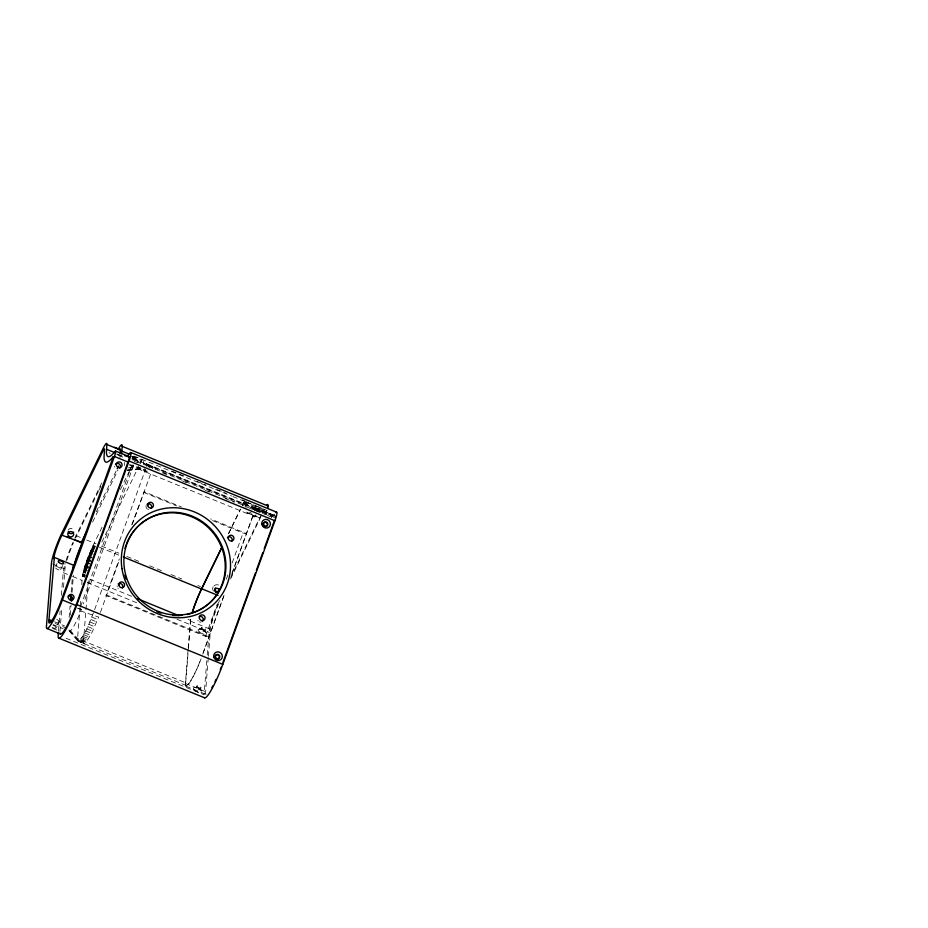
<?xml version="1.0" encoding="UTF-8"?>
<svg xmlns="http://www.w3.org/2000/svg" width="928" height="928" viewBox="0 0 928 928"><rect width="100%" height="100%" fill="white"/><g stroke="black" fill="none" stroke-linecap="round" stroke-linejoin="round"><path stroke-width="0.7" stroke-dasharray="4.64 3.48" d="M146.485 466.424L146.496 463.826L145.116 465.415L149.826 467.341M152.366 468.837L152.563 466.204L151.009 467.828M254.875 510.272L255.223 507.477L253.472 509.031M69.066 630.089A19.186 2.772 -67.7 0 0 80.748 611.018L98.681 617.074L91.57 633.348L86.118 642.246L83.949 643.638L83.404 642.025L77.511 639.612L69.066 630.089L69.101 629.207L77.546 638.557L185.681 682.811L185.646 683.878A25.102 3.619 -67.7 0 0 200.935 658.915M83.404 642.025L88.438 578.631L132.252 596.565M119.944 457.597L120.037 454.801M124.329 465.462L124.433 462.48M188.117 649.414L185.345 684.516A25.845 3.735 -67.7 0 0 201.086 658.822M208.278 657.674L205.517 692.764A25.845 3.735 -67.7 0 0 206.492 694.457M245.955 508.416L246.349 502.06M58.522 630.785L60.123 610.937M61.364 595.347L63.185 572.657A29.545 4.269 -67.7 0 1 64.473 565.929M59.96 631.353L61.898 607.272M63.487 587.436L64.96 569.015A25.114 3.631 -67.7 0 1 65.934 563.772M69.124 617.538L70.041 606.216M71.166 592.064L72.303 577.912M70.226 615.067L71.027 605.16M72.048 592.424L73.405 575.441M80.052 607.388L77.546 638.557L78.068 641.225L186.203 685.479M80.156 605.972L80.608 600.3M81.861 584.721C81.826 570.569 87.708 557.392 93.461 544.771L103.484 524.227M143.805 460.822L143.515 464.406L245.758 506.247L246.048 502.674M188.222 647.999L190.379 621.076A25.845 3.735 -67.7 0 1 190.797 618.292M185.681 682.811L188.291 650.226M188.407 648.811L190.681 620.472A25.114 3.631 -67.7 0 1 191.006 618.152M206.805 660.724L204.079 694.747L63.545 637.234M207.257 655.052L209.078 632.362A29.545 4.269 -67.7 0 1 217.906 604.198M208.394 656.258L210.552 629.335A25.845 3.735 -67.7 0 1 219.89 601.019M251.72 514.332L251.79 513.497M266.51 510.307L266.22 513.892L246.059 505.632M133.632 465.206L83.3 603.989M80.632 606.436L131.625 465.914L145.568 469.255L94.494 610.009M106.001 595.625L106.685 595.045L208.928 636.898L205.54 636.364L106.001 595.625L119.318 558.923M131.648 524.946L144.176 491.736L181.354 506.955M100.375 612.445L119.515 559.7M132.333 524.355L151.461 471.668M205.54 636.364L217.384 603.745M226.258 579.269L228.729 572.483M232.186 562.96L243.032 533.055L246.419 533.577L210.563 518.903M203.104 652.952L224.216 594.755M232.116 573.005L253.704 513.509M202.791 654.124L224.414 594.558M231.78 574.258L253.889 513.335M80.748 611.018L81.339 609.394L77.534 607.84M93.508 612.712C89.123 622.247 86.397 634.613 78.068 641.225M55.912 565.825L57.095 563.4M74.785 538.263A29.545 4.269 -67.7 0 1 76.026 535.665L102.37 481.655M98.426 491.341L75.876 537.579A25.114 3.631 -67.7 0 0 75.609 538.124M99.052 490.065L100.932 486.214M60.645 569.606L63.603 563.551M96.268 511.734L116.592 470.078M92.603 522.046L117.995 469.986M120.396 489.555L132.298 465.148M52.165 627.351A2.958 1.206 26 0 0 56.016 627.931L58.986 621.818M101.86 542.045L138.817 466.274M228.566 533.472L240.468 509.066M228.532 533.809L240.433 509.414M200.842 629.254L201.654 627.595M230.701 577.367L262.694 511.78A14.767 2.134 -67.7 0 1 263.459 510.249M204.821 631.191A2.216 0.905 26 0 0 202.304 629.01A2.216 0.905 26 0 0 201.446 630.332A2.216 0.905 26 0 0 204.821 631.191L205.633 629.532A2.216 0.905 26 0 0 203.07 627.444A2.216 0.905 26 0 0 202.211 628.766A2.216 0.905 26 0 0 205.587 629.613M230.562 578.979L261.255 516.038M196.168 687.602L196.98 685.943M200.146 689.539A2.216 0.905 26 0 0 197.629 687.358A2.216 0.905 26 0 0 196.771 688.68A2.216 0.905 26 0 0 200.146 689.539L200.958 687.88M140.07 463.71L142.564 459.36M242.312 505.551L242.904 504.368A10.336 1.496 -67.7 0 1 244.806 501.201M264.724 509.472L262.508 513.474L242.347 505.215L244.563 501.224L257.16 506.375M131.938 459.801L134.769 460.114L136.671 456.947M133.4 465.067L132.553 466.134A76.073 10.985 -67.7 0 1 128.702 469.754M253.251 509.669L254.388 508.266A7.285 1.056 -67.7 0 1 254.62 510.69M127.206 470.438L141.566 468.756L146.276 470.682M128.505 467.584L137.738 466.993L143.631 469.394L144.954 471.702L147.448 471.169M199.23 629.126L201.399 628.929M194.555 687.474L196.724 687.277M131.869 456.541L134.746 456.309M144.06 464L146.798 463.896M127.31 470.229L140.174 469.382M131.672 456.646L134.525 456.425M127.739 469.266L138.249 468.489L146.067 471.795M129.607 465.195L132.252 465.067M132.727 457.423L138.005 457.226L137.622 461.993L142.344 463.919M132.194 457.62L136.254 457.539L142.146 459.952M131.811 458.212L135.79 458.281L141.682 460.694M132.704 458.989L135.291 459.14L141.184 461.552M81.339 609.394L77.128 608.095M171.784 471.041L178.42 473.767M179.754 474.312L183.732 475.936M197.014 481.377L206.306 485.182M216.932 489.52L226.223 493.325M242.162 499.844L246.14 501.48M258.425 506.897L262.206 508.44M133.864 456.042L214.171 488.905M215.505 489.45L231.571 496.028M232.905 496.573L267.705 510.818A65.726 9.489 -67.7 0 0 267.612 513.486M244.064 502.013L264.225 510.261M255.084 507.361L275.384 515.736M243.53 502.93L275.454 516.003M254.632 507.604L274.792 515.852M146.496 463.826L254.806 508.045M255.293 508.184L275.454 516.432M146.856 464.151L152.749 466.564M254.272 507.999L274.444 516.258M132.866 458.641L275.384 517M146.856 464.534L152.749 466.946M145.928 464.383L263.134 512.233M134.769 460.114L140.662 462.527M146.786 465.056L152.679 467.468M255.084 509.449L275.245 517.708M256.14 510.783L266.22 514.912M267.484 515.423L272.519 517.488M117.137 454.036L123.47 456.622M116.8 454.198L123.146 456.796M134.177 461.297L137.715 462.747M162.644 472.944L166.622 474.579M182.561 481.098L186.54 482.734M205.134 490.344L211.77 493.058M225.052 498.487L234.343 502.292M117.206 454.616L123.552 457.202M129.514 464.626L133.307 466.181M247.486 512.859L261.348 518.543M247.208 513.544L139.072 469.29L137.53 464.8M143.492 492.316L176.668 505.899M212.512 520.562L243.032 533.055M76.026 535.665L81.386 537.857M86.733 540.05L96.106 543.878M101.454 546.07L118.854 553.192M126.892 556.487L141.613 562.507M149.64 565.79L161.692 570.72M171.054 574.56L181.76 578.944M197.826 585.51L200.506 586.612M99.354 547.184L119.271 555.338M93.194 545.316L95.549 546.279M92.939 545.873L95.294 546.836M92.672 546.43L95.027 547.392M92.406 546.986L94.76 547.949M92.139 547.555L94.494 548.518M91.884 548.135L94.238 549.098M91.617 548.715L93.972 549.678M91.35 549.295L93.705 550.258M91.095 549.886L93.45 550.849M90.828 550.478L94.366 551.928M90.573 551.07L92.928 552.032M90.318 551.673L92.672 552.636M90.062 552.276L92.417 553.239M89.807 552.879L93.334 554.329M89.552 553.482L91.907 554.445M89.297 554.097L91.652 555.06M89.053 554.7L91.408 555.663M88.81 555.315L91.164 556.278M88.566 555.918L92.092 557.368M88.322 556.533L91.86 557.972M88.079 557.136L90.434 558.099M87.847 557.74L90.202 558.714M87.615 558.354L89.97 559.317M87.383 558.958L90.921 560.396M87.162 559.561L90.7 560.999M86.942 560.152L90.48 561.602M86.722 560.756L89.088 561.718M86.513 561.347L88.868 562.31M86.304 561.939L89.842 563.377M86.107 562.519L89.633 563.969M85.898 563.099L88.253 564.062M85.701 563.667L88.067 564.642M85.515 564.236L87.87 565.21M85.33 564.804L87.684 565.767M85.144 565.361L88.682 566.811M84.97 565.906L88.508 567.356M84.808 566.451L88.334 567.901M84.634 566.985L88.172 568.435M84.483 567.518L86.838 568.481M84.32 568.04L86.675 569.003M84.181 568.551L86.536 569.514M84.03 569.05L87.568 570.5M83.891 569.548L86.258 570.511M83.764 570.024L86.118 570.987M83.636 570.5L86.002 571.462M83.52 570.964L85.875 571.926M83.416 571.416L85.77 572.379M83.3 571.857L85.666 572.82M83.207 572.286L85.562 573.249M82.87 573.898L85.225 574.861M82.801 574.27L85.156 575.232M82.743 574.629L85.098 575.592M82.685 574.966L85.051 575.94M82.638 575.302L85.005 576.265M82.604 575.627L84.958 576.59M82.569 575.928L84.924 576.891M52.664 563.992L64.96 569.015M82.546 576.218L84.9 577.181M188.024 619.382L190.681 620.472M190.379 621.076L210.552 629.335M63.185 572.657L71.212 575.94M72.558 576.485L81.919 580.325M87.278 582.517L136.799 602.782M176.946 619.22L209.078 632.362M91.86 617.085L97.753 619.498M90.886 619.521L96.779 621.934M89.865 621.946L95.758 624.358M88.833 624.324L94.726 626.725M87.777 626.632L93.67 629.033M86.722 628.836L92.614 631.249M85.678 630.936L91.57 633.348M84.657 632.884L90.55 635.297M54.45 621.76L64.542 625.89M83.659 634.671L89.552 637.084M55.146 623.5L66.561 628.175M82.708 636.283L88.601 638.684M53 624.579L63.15 628.732M81.815 637.687L87.708 640.1M80.98 638.87L86.872 641.283M52.583 628.337L58.731 630.854M80.226 639.833L86.118 642.246M185.391 683.426L205.552 691.673M79.541 640.564L85.434 642.965M77.581 640.401L84.842 643.44M84.355 643.672L77.766 640.935L69.264 631.098M185.913 686.163L206.086 694.422M204.74 630.553L205.912 632.374M200.065 688.901L201.237 690.722M64.937 564.224A29.545 4.269 -67.7 0 1 65.111 563.632M66.039 560.535A29.545 4.269 -67.7 0 1 72.929 542.37M122.403 457.237A65.726 9.489 -67.7 0 1 121.916 455.834M66.897 560.315A25.114 3.631 -67.7 0 1 73.509 542.683M274.723 514.066A65.726 9.489 -67.7 0 1 271.394 517.198M218.208 603.49A29.545 4.269 -67.7 0 1 218.822 602.086M219.124 601.379A29.545 4.269 -67.7 0 1 219.437 600.694M255.652 515.075A2.216 1.995 4.6 0 1 251.79 513.915A2.216 1.995 4.6 0 0 253.367 516.478A2.216 1.995 4.6 0 0 256.093 514.994M256.685 516.223A4.431 3.99 4.6 0 1 249.632 512.929M252.23 509.298A4.431 3.99 4.6 0 1 258.088 511.374M213.533 591.066A4.431 3.99 4.6 0 1 213.486 586.368M214.101 585.754A4.431 3.99 4.6 0 1 219.275 585.301M200.993 622.073A2.958 2.819 49.6 0 1 199.508 621.876M198.29 620.96A2.958 2.819 49.6 0 1 197.884 620.31M118.366 588.561A2.958 2.819 49.6 0 1 117.81 588.027M117.172 586.635A2.958 2.819 49.6 0 1 117.137 585.881M148.654 509.507A2.958 2.819 49.6 0 1 147.923 509.31M147.25 508.938A2.958 2.819 49.6 0 1 146.183 505.528M108.947 452.713A2.958 2.668 4.6 0 1 110.235 453.479M68.162 530.178A2.958 2.668 4.6 0 1 73.776 530.236M55.761 566.706A2.958 1.206 26 0 1 59.821 568.075A2.958 1.206 26 0 1 59.694 570.012A2.958 1.206 26 0 1 55.668 568.098M53.174 625.252A2.958 1.206 26 0 1 56.016 627.931M56.701 619.428A2.958 1.206 26 0 1 58.963 621.876A2.958 1.206 26 0 1 55.645 621.598M114.863 467.213A2.958 2.819 49.6 0 1 114.654 466.32M248.576 512.952A69.426 10.022 -67.7 0 1 246.674 512.07M251.349 511.688A70.157 10.127 -67.7 0 1 245.874 511.247M199.311 631.945A4.431 1.81 26 0 0 206.086 633.662A4.431 1.81 26 0 0 201.04 629.3A4.431 1.81 26 0 0 199.311 631.945M194.636 690.293A4.431 1.81 26 0 0 201.411 692.01A4.431 1.81 26 0 0 196.365 687.648A4.431 1.81 26 0 0 194.636 690.293M197.536 687.114A2.216 0.905 26 0 0 200.912 687.961A2.216 0.905 26 0 0 198.395 685.792A2.216 0.905 26 0 0 197.536 687.114"/><path stroke-width="1.39" d="M106.894 444.489L106.906 443.92A10.336 1.496 -67.7 0 0 105.943 443.77L105.56 444.21A10.336 1.496 -67.7 0 0 103.658 447.377L62.35 532.046A25.114 3.631 -67.7 0 0 51.434 563.482L46.4 626.887A25.102 3.619 -67.7 0 0 61.689 601.924L114.84 455.428A7.285 1.056 -67.7 0 0 115.142 451.275L114.005 452.678A70.157 10.127 -67.7 0 1 106.418 452.064L106.894 444.489L120.42 450.022L120.141 453.606M120.42 450.022L120.431 449.465A10.336 1.496 -67.7 0 0 119.468 449.303L119.086 449.744M73.103 568.006L73.324 565.175L54.392 557.426L48.778 621.795A19.186 2.772 -67.7 0 0 60.459 602.713L113.355 456.564L112.265 457.829A76.073 10.985 -67.7 0 1 104.04 457.156L104.528 449.071A4.408 0.638 -67.7 0 0 103.147 450.556L62.095 535.236L82.43 542.903L74.832 539.783M62.095 535.236L62.141 534.598A19.198 2.772 -67.7 0 0 53.801 558.633L54.392 557.426M58.418 632.2L58.186 635.042A29.545 4.269 -67.7 0 0 63.73 633.174A29.545 4.269 -67.7 0 0 76.131 606.877L129.062 461.03A11.728 1.694 -67.7 0 0 131.045 453.676L131.057 453.05A11.728 1.694 -67.7 0 0 129.618 453.351L128.83 454.36A65.726 9.489 -67.7 0 1 127.055 456.251M70.493 600.555L70.946 594.894M71.363 600.915L71.7 596.669M121.719 453.78A65.726 9.489 -67.7 0 1 121.823 451.112L122.206 446.333A14.767 2.134 -67.7 0 0 121.29 444.953L120.826 445.37A14.767 2.134 -67.7 0 0 118.308 449.152M267.902 508.428L268.088 506.038A14.767 2.134 -67.7 0 0 266.719 505.076M275.454 516.432L275.245 517.708M60.007 633.209A25.102 3.619 -67.7 0 0 75.214 607.469L128.366 460.961A7.285 1.056 -67.7 0 0 128.667 456.808L124.654 455.671M274.456 520.422L264.225 548.668M222.964 662.372L255.386 573.028M256.36 570.326L262.752 552.728M204.334 697.508A29.545 4.269 -67.7 0 0 222.012 666.582L274.943 520.747A11.728 1.694 -67.7 0 0 275.976 512.534M81.026 542.984L86.745 531.268M117.218 468.779L118.494 466.169M199.184 593.978A25.845 3.735 -67.7 0 1 201.62 588.712L221.676 547.613M192.316 612.805A25.114 3.631 -67.7 0 1 201.596 589.036L222.268 546.65M122.206 446.333L268.088 506.038M130.755 452.481L276.648 512.186M114.527 447.308L118.239 448.792M121.823 451.112L129.85 454.395M115.559 451.054L129.085 456.588M106.511 449.256L115.118 452.783M129.062 461.03L274.943 520.747M114.457 456.518L127.983 462.051M201.62 588.712L218.01 595.416M123.25 556.974L201.596 589.036M67.222 536.674L71.027 538.228M137.564 598.734L178.733 615.589M76.931 604.673L222.824 664.39M62.396 599.975L75.922 605.52M49.393 619.695L51.922 620.728M48.801 620.902L51.342 621.946M46.945 628.488L60.482 634.033M58.789 638.128L204.682 697.844M219.136 588.909A2.216 1.995 4.6 0 1 217.512 591.472A2.216 1.995 4.6 0 1 214.832 589.698M214.832 589.28A2.216 1.995 4.6 0 1 215.714 587.888M74.24 565.72A19.221 2.772 -67.7 0 1 74.669 563.609M74.832 562.925A19.221 2.772 -67.7 0 1 81.223 545.455M81.42 545.026A19.221 2.772 -67.7 0 1 82.035 543.727M199.253 616.528A2.958 2.819 49.6 0 1 202.339 621.493M118.146 583.967A2.958 2.819 49.6 0 1 122.357 588.027M227.522 537.277A2.958 2.819 49.6 0 1 231.733 541.337M147.042 504.345A2.958 2.819 49.6 0 1 151.252 508.393M73.683 532.138A2.958 2.668 4.6 0 1 68.173 531.825M115.443 464.139A2.958 2.819 49.6 0 1 119.399 464.139A2.958 2.819 49.6 0 1 119.793 468.13M68.092 596.101A2.958 2.819 49.6 0 1 71.526 600.81M192.061 613.188A25.845 3.735 -67.7 0 1 195.135 603.931M195.367 603.316A25.845 3.735 -67.7 0 1 198.917 594.581M263.598 525.77A2.216 2.111 49.6 0 1 264.712 522.325A2.216 2.111 49.6 0 1 267.357 524.993A2.216 2.111 49.6 0 1 263.923 526.106M221.247 667.07A25.845 3.735 -67.7 0 1 220.296 669.575M216.085 679.389A25.845 3.735 -67.7 0 1 215.006 681.674M212.872 685.838A25.845 3.735 -67.7 0 1 211.851 687.671M138.249 526.072A52.432 49.973 49.6 0 1 217.094 538.437A52.432 49.973 49.6 0 1 192.351 613.083M191.098 613.489A52.432 49.973 49.6 0 1 187.27 614.487M182.039 615.334A52.432 49.973 49.6 0 1 172.724 615.473M160.857 613.141A52.432 49.973 49.6 0 1 157.041 611.749M126.069 578.91A52.432 49.973 49.6 0 1 124.897 574.989M124.978 548.413A52.432 49.973 49.6 0 1 126.173 544.62M126.637 543.39A52.432 49.973 49.6 0 1 137.321 526.988M215.493 656.838A2.216 2.111 49.6 0 0 219.008 658.277A2.216 2.111 49.6 0 0 218.335 654.553A2.216 2.111 49.6 0 0 215.493 656.838M213.776 656.78A4.431 4.222 49.6 0 0 220.806 659.657A4.431 4.222 49.6 0 0 219.472 652.187A4.431 4.222 49.6 0 0 213.776 656.78M263.564 524.355A2.216 2.111 49.6 0 0 267.078 525.793A2.216 2.111 49.6 0 0 266.417 522.07A2.216 2.111 49.6 0 0 263.564 524.355M261.858 524.297A4.431 4.222 49.6 0 0 268.888 527.174A4.431 4.222 49.6 0 0 267.554 519.703A4.431 4.222 49.6 0 0 261.858 524.297M124.48 569.096A52.432 49.973 49.6 0 0 206.886 605.184A52.432 49.973 49.6 0 0 193.326 516.641A52.432 49.973 49.6 0 0 124.48 569.096M121.951 568.609A56.132 53.488 49.6 0 0 210.157 607.237A56.132 53.488 49.6 0 0 195.646 512.453A56.132 53.488 49.6 0 0 121.951 568.609M228.253 538.507A2.958 2.819 49.6 0 0 232.94 540.421A2.958 2.819 49.6 0 0 232.046 535.444A2.958 2.819 49.6 0 0 228.253 538.507M147.772 505.563A2.958 2.819 49.6 0 0 152.459 507.477A2.958 2.819 49.6 0 0 151.566 502.512A2.958 2.819 49.6 0 0 147.772 505.563M199.358 618.129A2.958 2.819 49.6 0 0 204.044 620.043A2.958 2.819 49.6 0 0 203.162 615.067A2.958 2.819 49.6 0 0 199.358 618.129M118.877 585.185A2.958 2.819 49.6 0 0 123.563 587.099A2.958 2.819 49.6 0 0 122.67 582.134A2.958 2.819 49.6 0 0 118.877 585.185M68.324 597.644A2.958 2.819 49.6 0 0 73.01 599.558A2.958 2.819 49.6 0 0 72.117 594.581A2.958 2.819 49.6 0 0 68.324 597.644M116.394 465.172A2.958 2.819 49.6 0 0 121.081 467.086A2.958 2.819 49.6 0 0 120.199 462.121A2.958 2.819 49.6 0 0 116.394 465.172M58.963 562.391A2.958 1.206 26 0 0 63.533 563.656A2.958 1.206 26 0 0 60.32 560.732A2.958 1.206 26 0 0 58.963 562.391M68.997 536.361A2.958 2.668 4.6 0 0 73.66 534.528A2.958 2.668 4.6 0 0 69.496 531.779A2.958 2.668 4.6 0 0 68.997 536.361M215.052 657.221A2.216 2.111 49.6 0 0 218.567 658.66A2.216 2.111 49.6 0 0 217.894 654.924A2.216 2.111 49.6 0 0 215.052 657.221M215.679 591.948A2.216 1.995 4.6 0 0 219.17 590.568A2.216 1.995 4.6 0 0 216.05 588.503A2.216 1.995 4.6 0 0 215.679 591.948"/></g></svg>
